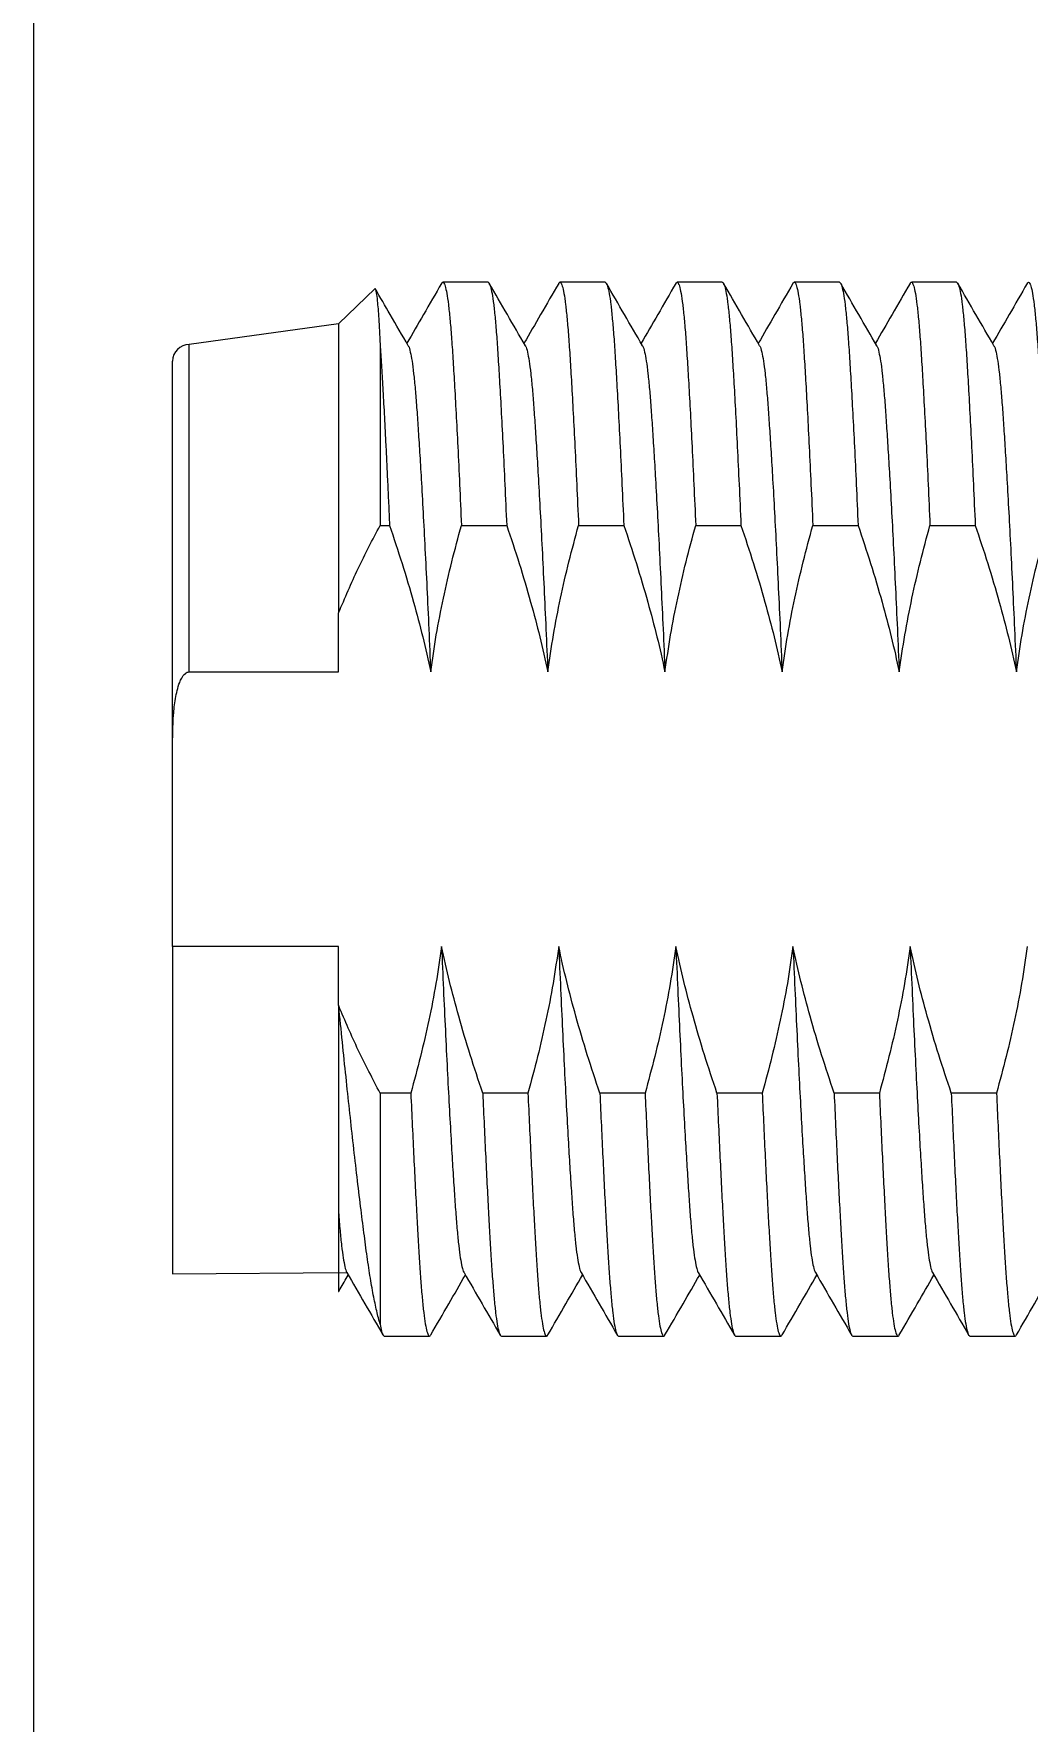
# Model space of a CAD drawing. Header units: millimetres. Extents: x 2 to 278, y 1 to 215.
# Drawn here: x 123.75 to 126.74, y 69.38 to 74.47 of the extents above; entities that cross this region are included whole.
import ezdxf

# ---------------------------------------------------------------- set-up
doc = ezdxf.new("R2010")
doc.units = ezdxf.units.MM
doc.styles.add('SLDTEXTSTYLE0', font='GOTHIC.TTF', dxfattribs={"width": 0.913})
doc.dimstyles.new('SLDDIMSTYLE0', dxfattribs={"dimtxt": 2.116667, "dimasz": 3.175, "dimexe": 0, "dimexo": 0.0625, "dimgap": 0.529167, "dimtad": 0, "dimtih": 1, "dimtoh": 1, "dimdec": 1, "dimlfac": 2, "dimrnd": 1e-09, "dimzin": 4, "dimdsep": 46, "dimtxsty": 'SLDTEXTSTYLE0', "dimsah": 1, "dimcen": 0.09, "dimadec": 0, "dimazin": 1, "dimtfac": 1, "dimtdec": 1, "dimtofl": 0, "dimtmove": 0, "dimatfit": 3, "dimfxl": 1, "dimfrac": 2, "dimtolj": 1, "dimtzin": 12, "dimarcsym": 0})

# ---------------------------------------------------------------- blocks, each defined once
blk = doc.blocks.new('_D_11')
at = {"color": 7, "linetype": 'Continuous', "lineweight": 0}
for p, q in [((123.7497, 60.6363), (123.7497, 96.8006)), ((164.7659, 60.6363), (164.7659, 96.8006)), ((123.7497, 95.0226), (137.666, 95.0226)), ((140.3792, 95.0226), (139.7354, 95.0226)), ((139.7354, 95.0226), (139.7354, 91.6595)), ((148.1364, 95.0226), (148.7802, 95.0226)), ((148.7802, 95.0226), (148.7802, 91.6595)), ((164.7659, 95.0226), (150.8496, 95.0226)), ((139.7354, 91.6595), (140.3792, 91.6595)), ((148.7802, 91.6595), (148.1364, 91.6595))]:
    blk.add_line(p, q, dxfattribs=at)
at = {"color": 7, "linetype": 'Continuous', "lineweight": 18}
for points in [[(123.7497, 95.0226), (126.9247, 94.5146), (126.9247, 95.5306)], [(164.7659, 95.0226), (161.5909, 95.5306), (161.5909, 94.5146)]]:
    blk.add_solid(points, dxfattribs=at)
at = {"color": 7, "linetype": 'Continuous', "lineweight": 18, "char_height": 2.11667, "attachment_point": 1, "style": 'SLDTEXTSTYLE0'}
for s, insert in [('82.0mm', (138.876, 98.1556)), ('3.23in', (140.3792, 94.3632))]:
    blk.add_mtext(s, dxfattribs=dict(at, insert=insert))

msp = doc.modelspace()

# ---------------------------------------------------------------- linework, layer by layer
at = {"color": 7, "linetype": 'Continuous', "lineweight": 18}
for p, q in [((124.7778, 73.6986), (124.6677, 73.5926)), ((125.1178, 73.7176), (124.9815, 73.7176)), ((125.4705, 73.7176), (125.3343, 73.7176)), ((125.8233, 73.7176), (125.6871, 73.7176)), ((126.1761, 73.7176), (126.0398, 73.7176)), ((126.5289, 73.7176), (126.3926, 73.7176)), ((124.6677, 73.5926), (124.2177, 73.5301)), ((124.6677, 73.5926), (124.6677, 72.7217)), ((124.2177, 72.5437), (124.2177, 73.5301)), ((124.7927, 73.5304), (124.7927, 72.9852)), ((124.7927, 72.9852), (124.8211, 72.9852)), ((125.0376, 72.9852), (125.1739, 72.9852)), ((125.3904, 72.9852), (125.5267, 72.9852)), ((125.7432, 72.9852), (125.8795, 72.9852)), ((126.096, 72.9852), (126.2322, 72.9852)), ((126.4487, 72.9852), (126.585, 72.9852)), ((124.6677, 72.5437), (124.6677, 72.7217)), ((124.2177, 72.5437), (124.6677, 72.5437)), ((124.1677, 71.7164), (124.1677, 72.3134)), ((124.6677, 71.7164), (124.1677, 71.7164)), ((124.1677, 71.7164), (124.1677, 70.7301)), ((124.6677, 71.5391), (124.6677, 71.7164)), ((124.8852, 71.2749), (124.7927, 71.2749)), ((124.7927, 71.2749), (124.7927, 70.5784)), ((125.238, 71.2749), (125.1018, 71.2749)), ((125.5908, 71.2749), (125.4545, 71.2749)), ((125.9436, 71.2749), (125.8073, 71.2749)), ((126.2964, 71.2749), (126.1601, 71.2749)), ((126.6491, 71.2749), (126.5129, 71.2749)), ((124.1677, 70.7301), (124.6926, 70.7337)), ((124.8051, 70.5426), (124.9414, 70.5426)), ((125.1579, 70.5426), (125.2942, 70.5426)), ((125.5107, 70.5426), (125.6469, 70.5426)), ((125.8634, 70.5426), (125.9997, 70.5426)), ((126.2162, 70.5426), (126.3525, 70.5426)), ((126.569, 70.5426), (126.7053, 70.5426))]:
    msp.add_line(p, q, dxfattribs=at)
msp.add_arc((124.2177, 73.4801), 0.05, 90, 180, dxfattribs=at)
for points, knots in [([(124.7778, 73.6986), (124.7777, 73.6984), (124.7789, 73.6981), (124.7811, 73.6867), (124.784, 73.6656), (124.7864, 73.6381), (124.7886, 73.6082), (124.7907, 73.5729), (124.792, 73.5445), (124.7927, 73.5304)], [0, 0, 0, 0, 0.027035, 0.226618, 0.426202, 0.568564, 0.710925, 0.855462, 1, 1, 1, 1]), ([(124.8775, 73.5264), (124.8594, 73.5577), (124.8262, 73.6151), (124.7929, 73.6725), (124.7778, 73.6986)], [0, 0, 0, 0, 0.545429, 1, 1, 1, 1]), ([(124.9777, 73.7143), (124.9596, 73.683), (124.9248, 73.6228), (124.89, 73.5626), (124.8732, 73.5337)], [0, 0, 0, 0, 0.5204397, 1, 1, 1, 1]), ([(124.9777, 73.7143), (124.9781, 73.7143), (124.9801, 73.7194), (124.9837, 73.7177), (124.9887, 73.7078), (124.9936, 73.6856), (124.9984, 73.6524), (125.0031, 73.6086), (125.0076, 73.5546), (125.0119, 73.4897), (125.0165, 73.4128), (125.0215, 73.3238), (125.0267, 73.2219), (125.0321, 73.1096), (125.0358, 73.0268), (125.0376, 72.9852)], [0, 0, 0, 0, 0.017928, 0.095691, 0.173993, 0.253998, 0.334591, 0.412358, 0.490666, 0.570677, 0.651277, 0.736584, 0.822606, 0.910907, 1, 1, 1, 1]), ([(125.1178, 73.7176), (125.1185, 73.7165), (125.1209, 73.7175), (125.1249, 73.7072), (125.1299, 73.6857), (125.1347, 73.6524), (125.1394, 73.6086), (125.1439, 73.5546), (125.1482, 73.4897), (125.1528, 73.4128), (125.1577, 73.3238), (125.1629, 73.2219), (125.1684, 73.1096), (125.1721, 73.0268), (125.1739, 72.9852)], [0, 0, 0, 0, 0.037795, 0.121717, 0.206237, 0.29199, 0.374736, 0.458057, 0.543191, 0.628951, 0.71972, 0.811249, 0.905203, 1, 1, 1, 1]), ([(125.2303, 73.5264), (125.2122, 73.5577), (125.1759, 73.6203), (125.1397, 73.683), (125.1215, 73.7143)], [0, 0, 0, 0, 0.499947, 1, 1, 1, 1]), ([(125.3305, 73.7143), (125.3124, 73.683), (125.2776, 73.6228), (125.2427, 73.5626), (125.226, 73.5337)], [0, 0, 0, 0, 0.52044, 1, 1, 1, 1]), ([(125.3305, 73.7143), (125.3309, 73.7143), (125.3329, 73.7194), (125.3365, 73.7177), (125.3414, 73.7078), (125.3464, 73.6856), (125.3512, 73.6524), (125.3559, 73.6086), (125.3604, 73.5546), (125.3647, 73.4897), (125.3693, 73.4128), (125.3742, 73.3238), (125.3794, 73.2219), (125.3849, 73.1096), (125.3886, 73.0268), (125.3904, 72.9852)], [0, 0, 0, 0, 0.017928, 0.095691, 0.173993, 0.253998, 0.334591, 0.412358, 0.490666, 0.570677, 0.651277, 0.736584, 0.822606, 0.910907, 1, 1, 1, 1]), ([(125.4705, 73.7176), (125.4713, 73.7165), (125.4737, 73.7175), (125.4777, 73.7072), (125.4827, 73.6857), (125.4875, 73.6524), (125.4921, 73.6086), (125.4967, 73.5546), (125.501, 73.4897), (125.5056, 73.4128), (125.5105, 73.3238), (125.5157, 73.2219), (125.5211, 73.1096), (125.5248, 73.0268), (125.5267, 72.9852)], [0, 0, 0, 0, 0.037795, 0.121717, 0.206237, 0.29199, 0.374736, 0.458057, 0.543191, 0.628951, 0.71972, 0.811249, 0.905203, 1, 1, 1, 1]), ([(125.5831, 73.5264), (125.5649, 73.5577), (125.5287, 73.6203), (125.4924, 73.683), (125.4743, 73.7143)], [0, 0, 0, 0, 0.499947, 1, 1, 1, 1]), ([(125.6833, 73.7143), (125.6652, 73.683), (125.6303, 73.6228), (125.5955, 73.5626), (125.5788, 73.5337)], [0, 0, 0, 0, 0.52044, 1, 1, 1, 1]), ([(125.6833, 73.7143), (125.6837, 73.7143), (125.6857, 73.7194), (125.6893, 73.7177), (125.6942, 73.7078), (125.6991, 73.6856), (125.704, 73.6524), (125.7086, 73.6086), (125.7132, 73.5546), (125.7175, 73.4897), (125.7221, 73.4128), (125.727, 73.3238), (125.7322, 73.2219), (125.7376, 73.1096), (125.7413, 73.0268), (125.7432, 72.9852)], [0, 0, 0, 0, 0.017928, 0.095691, 0.173993, 0.253998, 0.334591, 0.412358, 0.490666, 0.570677, 0.651277, 0.736584, 0.822606, 0.910907, 1, 1, 1, 1]), ([(125.8233, 73.7176), (125.8241, 73.7165), (125.8265, 73.7175), (125.8305, 73.7072), (125.8354, 73.6857), (125.8402, 73.6524), (125.8449, 73.6086), (125.8494, 73.5546), (125.8538, 73.4897), (125.8584, 73.4128), (125.8633, 73.3238), (125.8685, 73.2219), (125.8739, 73.1096), (125.8776, 73.0268), (125.8795, 72.9852)], [0, 0, 0, 0, 0.0377952, 0.1217165, 0.2062374, 0.2919903, 0.3747364, 0.4580573, 0.543191, 0.6289511, 0.7197199, 0.8112492, 0.9052026, 1, 1, 1, 1]), ([(125.9358, 73.5264), (125.9177, 73.5577), (125.8815, 73.6203), (125.8452, 73.683), (125.8271, 73.7143)], [0, 0, 0, 0, 0.499947, 1, 1, 1, 1]), ([(126.0361, 73.7143), (126.0179, 73.683), (125.9831, 73.6228), (125.9483, 73.5626), (125.9316, 73.5337)], [0, 0, 0, 0, 0.52044, 1, 1, 1, 1]), ([(126.0361, 73.7143), (126.0364, 73.7143), (126.0384, 73.7194), (126.0421, 73.7177), (126.047, 73.7078), (126.0519, 73.6856), (126.0568, 73.6524), (126.0614, 73.6086), (126.066, 73.5546), (126.0703, 73.4897), (126.0749, 73.4128), (126.0798, 73.3238), (126.085, 73.2219), (126.0904, 73.1096), (126.0941, 73.0268), (126.096, 72.9852)], [0, 0, 0, 0, 0.0179284, 0.0956908, 0.173993, 0.2539978, 0.334591, 0.4123583, 0.4906658, 0.5706771, 0.651277, 0.7365843, 0.8226063, 0.9109065, 1, 1, 1, 1]), ([(126.1761, 73.7176), (126.1768, 73.7165), (126.1792, 73.7175), (126.1833, 73.7072), (126.1882, 73.6857), (126.193, 73.6524), (126.1977, 73.6086), (126.2022, 73.5546), (126.2065, 73.4897), (126.2111, 73.4128), (126.2161, 73.3238), (126.2213, 73.2219), (126.2267, 73.1096), (126.2304, 73.0268), (126.2322, 72.9852)], [0, 0, 0, 0, 0.037795, 0.121717, 0.206237, 0.29199, 0.374736, 0.458057, 0.543191, 0.628951, 0.71972, 0.811249, 0.905203, 1, 1, 1, 1]), ([(126.2886, 73.5264), (126.2705, 73.5577), (126.2342, 73.6203), (126.198, 73.683), (126.1799, 73.7143)], [0, 0, 0, 0, 0.499947, 1, 1, 1, 1]), ([(126.3888, 73.7143), (126.3707, 73.683), (126.3359, 73.6228), (126.3011, 73.5626), (126.2844, 73.5337)], [0, 0, 0, 0, 0.52044, 1, 1, 1, 1]), ([(126.3888, 73.7143), (126.3892, 73.7143), (126.3912, 73.7194), (126.3949, 73.7177), (126.3998, 73.7078), (126.4047, 73.6856), (126.4095, 73.6524), (126.4142, 73.6086), (126.4187, 73.5546), (126.4231, 73.4897), (126.4276, 73.4128), (126.4326, 73.3238), (126.4378, 73.2219), (126.4432, 73.1096), (126.4469, 73.0268), (126.4487, 72.9852)], [0, 0, 0, 0, 0.017928, 0.095691, 0.173993, 0.253998, 0.334591, 0.412358, 0.490666, 0.570677, 0.651277, 0.736584, 0.822606, 0.910907, 1, 1, 1, 1]), ([(126.5289, 73.7176), (126.5296, 73.7165), (126.532, 73.7175), (126.5361, 73.7072), (126.541, 73.6857), (126.5458, 73.6524), (126.5505, 73.6086), (126.555, 73.5546), (126.5593, 73.4897), (126.5639, 73.4128), (126.5688, 73.3238), (126.5741, 73.2219), (126.5795, 73.1096), (126.5832, 73.0268), (126.585, 72.9852)], [0, 0, 0, 0, 0.037795, 0.121717, 0.206237, 0.29199, 0.374736, 0.458057, 0.543191, 0.628951, 0.71972, 0.811249, 0.905203, 1, 1, 1, 1]), ([(126.6414, 73.5264), (126.6233, 73.5577), (126.587, 73.6203), (126.5508, 73.683), (126.5326, 73.7143)], [0, 0, 0, 0, 0.499947, 1, 1, 1, 1]), ([(126.7416, 73.7143), (126.7235, 73.683), (126.6887, 73.6228), (126.6538, 73.5626), (126.6371, 73.5337)], [0, 0, 0, 0, 0.5204397, 1, 1, 1, 1]), ([(126.7416, 73.7143), (126.742, 73.7143), (126.744, 73.7194), (126.7476, 73.7177), (126.7525, 73.7078), (126.7575, 73.6856), (126.7623, 73.6524), (126.767, 73.6086), (126.7715, 73.5546), (126.7758, 73.4897), (126.7804, 73.4128), (126.7853, 73.3238), (126.7906, 73.2219), (126.796, 73.1096), (126.7997, 73.0268), (126.8015, 72.9852)], [0, 0, 0, 0, 0.017928, 0.095691, 0.173993, 0.253998, 0.334591, 0.412358, 0.490666, 0.570677, 0.651277, 0.736584, 0.822606, 0.910907, 1, 1, 1, 1]), ([(124.7927, 73.5304), (124.794, 73.5105), (124.7966, 73.4708), (124.8007, 73.4006), (124.805, 73.3228), (124.8089, 73.2473), (124.8123, 73.1778), (124.8152, 73.1163), (124.8182, 73.0524), (124.8201, 73.0076), (124.8211, 72.9852)], [0, 0, 0, 0, 0.149554, 0.299109, 0.452309, 0.605509, 0.703629, 0.80175, 0.900875, 1, 1, 1, 1]), ([(124.8775, 73.5264), (124.8778, 73.5252), (124.8799, 73.5233), (124.8837, 73.5088), (124.8888, 73.482), (124.8938, 73.444), (124.8984, 73.3972), (124.9028, 73.3421), (124.9071, 73.2789), (124.9117, 73.2067), (124.9168, 73.1223), (124.9222, 73.0252), (124.9279, 72.9153), (124.9337, 72.7974), (124.9394, 72.6736), (124.9432, 72.5869), (124.9451, 72.5437)], [0, 0, 0, 0, 0.014578, 0.089358, 0.163538, 0.236836, 0.308991, 0.378518, 0.44813, 0.51906, 0.591083, 0.672299, 0.754192, 0.836371, 0.918439, 1, 1, 1, 1]), ([(125.2303, 73.5264), (125.2306, 73.5252), (125.2327, 73.5233), (125.2365, 73.5088), (125.2416, 73.482), (125.2465, 73.444), (125.2512, 73.3972), (125.2555, 73.3421), (125.2599, 73.2789), (125.2645, 73.2067), (125.2695, 73.1223), (125.2749, 73.0252), (125.2807, 72.9153), (125.2864, 72.7974), (125.2922, 72.6736), (125.296, 72.5869), (125.2979, 72.5437)], [0, 0, 0, 0, 0.014578, 0.089358, 0.163538, 0.236836, 0.308991, 0.378518, 0.44813, 0.51906, 0.591083, 0.672299, 0.754192, 0.836371, 0.918439, 1, 1, 1, 1]), ([(125.5831, 73.5264), (125.5834, 73.5252), (125.5855, 73.5233), (125.5893, 73.5088), (125.5944, 73.482), (125.5993, 73.444), (125.604, 73.3972), (125.6083, 73.3421), (125.6127, 73.2789), (125.6173, 73.2067), (125.6223, 73.1223), (125.6277, 73.0252), (125.6334, 72.9153), (125.6392, 72.7974), (125.645, 72.6736), (125.6488, 72.5869), (125.6506, 72.5437)], [0, 0, 0, 0, 0.014578, 0.089358, 0.163538, 0.236836, 0.308991, 0.378518, 0.44813, 0.51906, 0.591083, 0.672299, 0.754192, 0.836371, 0.918439, 1, 1, 1, 1]), ([(125.9358, 73.5264), (125.9362, 73.5252), (125.9383, 73.5233), (125.9421, 73.5088), (125.9472, 73.482), (125.9521, 73.444), (125.9568, 73.3972), (125.9611, 73.3421), (125.9654, 73.2789), (125.9701, 73.2067), (125.9751, 73.1223), (125.9805, 73.0252), (125.9862, 72.9153), (125.992, 72.7974), (125.9978, 72.6736), (126.0015, 72.5869), (126.0034, 72.5437)], [0, 0, 0, 0, 0.0145777, 0.0893575, 0.1635376, 0.2368361, 0.308991, 0.3785177, 0.4481295, 0.5190598, 0.5910831, 0.6722993, 0.7541921, 0.8363714, 0.918439, 1, 1, 1, 1]), ([(126.2886, 73.5264), (126.289, 73.5252), (126.2911, 73.5233), (126.2949, 73.5088), (126.3, 73.482), (126.3049, 73.444), (126.3095, 73.3972), (126.3139, 73.3421), (126.3182, 73.2789), (126.3228, 73.2067), (126.3279, 73.1223), (126.3333, 73.0252), (126.339, 72.9153), (126.3448, 72.7974), (126.3505, 72.6736), (126.3543, 72.5869), (126.3562, 72.5437)], [0, 0, 0, 0, 0.014578, 0.089358, 0.163538, 0.236836, 0.308991, 0.378518, 0.44813, 0.51906, 0.591083, 0.672299, 0.754192, 0.836371, 0.918439, 1, 1, 1, 1]), ([(126.6414, 73.5264), (126.6417, 73.5252), (126.6438, 73.5233), (126.6476, 73.5088), (126.6527, 73.482), (126.6576, 73.444), (126.6623, 73.3972), (126.6667, 73.3421), (126.671, 73.2789), (126.6756, 73.2067), (126.6806, 73.1223), (126.686, 73.0252), (126.6918, 72.9153), (126.6976, 72.7974), (126.7033, 72.6736), (126.7071, 72.5869), (126.709, 72.5437)], [0, 0, 0, 0, 0.014578, 0.089358, 0.163538, 0.236836, 0.308991, 0.378518, 0.44813, 0.51906, 0.591083, 0.672299, 0.754192, 0.836371, 0.918439, 1, 1, 1, 1]), ([(124.1677, 72.3134), (124.1677, 72.3443), (124.1677, 72.4061), (124.1677, 72.4969), (124.1677, 72.5859), (124.1677, 72.6728), (124.1677, 72.7669), (124.1677, 72.8661), (124.1677, 72.9677), (124.1677, 73.0622), (124.1677, 73.143), (124.1677, 73.2115), (124.1677, 73.2686), (124.1677, 73.3192), (124.1677, 73.3633), (124.1677, 73.4029), (124.1677, 73.4365), (124.1677, 73.4615), (124.1677, 73.4772), (124.1677, 73.4791), (124.1677, 73.4801)], [0, 0, 0, 0, 0.048554, 0.096768, 0.144875, 0.193112, 0.241711, 0.306511, 0.370785, 0.435093, 0.499996, 0.551903, 0.603402, 0.654778, 0.706321, 0.758315, 0.818914, 0.879088, 0.939297, 1, 1, 1, 1]), ([(124.6677, 72.7217), (124.6867, 72.7664), (124.7248, 72.8559), (124.77, 72.9421), (124.7927, 72.9852)], [0, 0, 0, 0, 0.499199, 1, 1, 1, 1]), ([(124.8211, 72.9852), (124.8339, 72.9469), (124.8595, 72.8704), (124.8927, 72.7584), (124.9217, 72.6496), (124.9373, 72.579), (124.9451, 72.5437)], [0, 0, 0, 0, 0.263798, 0.527603, 0.763677, 1, 1, 1, 1]), ([(124.9451, 72.5437), (124.9504, 72.5808), (124.9611, 72.6551), (124.9828, 72.7658), (125.008, 72.8759), (125.0278, 72.9488), (125.0376, 72.9852)], [0, 0, 0, 0, 0.249135, 0.498664, 0.749199, 1, 1, 1, 1]), ([(125.1739, 72.9852), (125.1867, 72.9469), (125.2123, 72.8704), (125.2454, 72.7584), (125.2745, 72.6496), (125.2901, 72.579), (125.2979, 72.5437)], [0, 0, 0, 0, 0.2637979, 0.5276034, 0.7636768, 1, 1, 1, 1]), ([(125.2979, 72.5437), (125.3032, 72.5808), (125.3139, 72.6551), (125.3356, 72.7658), (125.3608, 72.8759), (125.3805, 72.9488), (125.3904, 72.9852)], [0, 0, 0, 0, 0.249135, 0.498664, 0.749199, 1, 1, 1, 1]), ([(125.5267, 72.9852), (125.5395, 72.9469), (125.5651, 72.8704), (125.5982, 72.7584), (125.6273, 72.6496), (125.6428, 72.579), (125.6506, 72.5437)], [0, 0, 0, 0, 0.2637979, 0.5276034, 0.7636768, 1, 1, 1, 1]), ([(125.6506, 72.5437), (125.656, 72.5808), (125.6667, 72.6551), (125.6884, 72.7658), (125.7136, 72.8759), (125.7333, 72.9488), (125.7432, 72.9852)], [0, 0, 0, 0, 0.249135, 0.498664, 0.749199, 1, 1, 1, 1]), ([(125.8795, 72.9852), (125.8923, 72.9469), (125.9179, 72.8704), (125.951, 72.7584), (125.98, 72.6496), (125.9956, 72.579), (126.0034, 72.5437)], [0, 0, 0, 0, 0.263798, 0.527603, 0.763677, 1, 1, 1, 1]), ([(126.0034, 72.5437), (126.0088, 72.5808), (126.0194, 72.6551), (126.0412, 72.7658), (126.0663, 72.8759), (126.0861, 72.9488), (126.096, 72.9852)], [0, 0, 0, 0, 0.2491355, 0.4986639, 0.7491989, 1, 1, 1, 1]), ([(126.2322, 72.9852), (126.245, 72.9469), (126.2706, 72.8704), (126.3038, 72.7584), (126.3328, 72.6496), (126.3484, 72.579), (126.3562, 72.5437)], [0, 0, 0, 0, 0.263798, 0.527603, 0.763677, 1, 1, 1, 1]), ([(126.3562, 72.5437), (126.3615, 72.5808), (126.3722, 72.6551), (126.394, 72.7658), (126.4191, 72.8759), (126.4389, 72.9488), (126.4487, 72.9852)], [0, 0, 0, 0, 0.2491355, 0.4986639, 0.7491989, 1, 1, 1, 1]), ([(126.585, 72.9852), (126.5978, 72.9469), (126.6234, 72.8704), (126.6565, 72.7584), (126.6856, 72.6496), (126.7012, 72.579), (126.709, 72.5437)], [0, 0, 0, 0, 0.2637979, 0.5276034, 0.7636768, 1, 1, 1, 1]), ([(126.709, 72.5437), (126.7143, 72.5808), (126.725, 72.6551), (126.7467, 72.7658), (126.7719, 72.8759), (126.7916, 72.9488), (126.8015, 72.9852)], [0, 0, 0, 0, 0.249135, 0.498664, 0.749199, 1, 1, 1, 1]), ([(124.1677, 72.3134), (124.168, 72.3467), (124.1684, 72.3968), (124.1746, 72.455), (124.1812, 72.488), (124.1873, 72.5089), (124.1953, 72.5264), (124.2029, 72.5372), (124.2115, 72.5429), (124.2157, 72.5434), (124.2177, 72.5437)], [0, 0, 0, 0, 0.407436, 0.611221, 0.714302, 0.818293, 0.876, 0.949965, 0.975314, 1, 1, 1, 1]), ([(124.9778, 71.7164), (124.9725, 71.6793), (124.9618, 71.605), (124.94, 71.4944), (124.9149, 71.3842), (124.8951, 71.3114), (124.8852, 71.2749)], [0, 0, 0, 0, 0.249135, 0.498664, 0.749199, 1, 1, 1, 1]), ([(125.1018, 71.2749), (125.089, 71.3132), (125.0634, 71.3897), (125.0302, 71.5018), (125.0012, 71.6106), (124.9856, 71.6811), (124.9778, 71.7164)], [0, 0, 0, 0, 0.263798, 0.527603, 0.763677, 1, 1, 1, 1]), ([(124.9778, 71.7164), (124.9797, 71.6732), (124.9834, 71.5866), (124.9892, 71.4627), (124.995, 71.3448), (125.0007, 71.2349), (125.0062, 71.1373), (125.0112, 71.052), (125.0159, 70.9788), (125.0203, 70.9148), (125.0248, 70.8595), (125.0294, 70.8134), (125.0343, 70.7765), (125.0393, 70.7506), (125.043, 70.7367), (125.0451, 70.7348), (125.0454, 70.7337)], [0, 0, 0, 0, 0.081561, 0.163629, 0.245808, 0.3277, 0.408917, 0.482239, 0.554424, 0.625235, 0.696116, 0.768361, 0.840414, 0.913302, 0.98676, 1, 1, 1, 1]), ([(125.3306, 71.7164), (125.3252, 71.6793), (125.3145, 71.605), (125.2928, 71.4944), (125.2676, 71.3842), (125.2479, 71.3114), (125.238, 71.2749)], [0, 0, 0, 0, 0.2491355, 0.4986639, 0.7491989, 1, 1, 1, 1]), ([(125.4545, 71.2749), (125.4417, 71.3132), (125.4161, 71.3897), (125.383, 71.5018), (125.354, 71.6106), (125.3384, 71.6811), (125.3306, 71.7164)], [0, 0, 0, 0, 0.263798, 0.527603, 0.763677, 1, 1, 1, 1]), ([(125.3306, 71.7164), (125.3325, 71.6732), (125.3362, 71.5866), (125.342, 71.4627), (125.3478, 71.3448), (125.3535, 71.2349), (125.3589, 71.1373), (125.364, 71.052), (125.3687, 70.9788), (125.3731, 70.9148), (125.3775, 70.8595), (125.3822, 70.8134), (125.3871, 70.7765), (125.3921, 70.7506), (125.3958, 70.7367), (125.3978, 70.7348), (125.3982, 70.7337)], [0, 0, 0, 0, 0.081561, 0.163629, 0.245808, 0.3277, 0.408917, 0.482239, 0.554424, 0.625235, 0.696116, 0.768361, 0.840414, 0.913302, 0.98676, 1, 1, 1, 1]), ([(125.6834, 71.7164), (125.678, 71.6793), (125.6673, 71.605), (125.6456, 71.4944), (125.6204, 71.3842), (125.6007, 71.3114), (125.5908, 71.2749)], [0, 0, 0, 0, 0.249135, 0.498664, 0.749199, 1, 1, 1, 1]), ([(125.8073, 71.2749), (125.7945, 71.3132), (125.7689, 71.3897), (125.7358, 71.5018), (125.7067, 71.6106), (125.6912, 71.6811), (125.6834, 71.7164)], [0, 0, 0, 0, 0.263798, 0.527603, 0.763677, 1, 1, 1, 1]), ([(125.6834, 71.7164), (125.6852, 71.6732), (125.689, 71.5866), (125.6948, 71.4627), (125.7006, 71.3448), (125.7063, 71.2349), (125.7117, 71.1373), (125.7168, 71.052), (125.7215, 70.9788), (125.7259, 70.9148), (125.7303, 70.8595), (125.735, 70.8134), (125.7399, 70.7765), (125.7449, 70.7506), (125.7486, 70.7367), (125.7506, 70.7348), (125.7509, 70.7337)], [0, 0, 0, 0, 0.081561, 0.163629, 0.245808, 0.3277, 0.408917, 0.482239, 0.554424, 0.625235, 0.696116, 0.768361, 0.840414, 0.913302, 0.98676, 1, 1, 1, 1]), ([(126.0361, 71.7164), (126.0308, 71.6793), (126.0201, 71.605), (125.9984, 71.4944), (125.9732, 71.3842), (125.9535, 71.3114), (125.9436, 71.2749)], [0, 0, 0, 0, 0.249135, 0.498664, 0.749199, 1, 1, 1, 1]), ([(126.1601, 71.2749), (126.1473, 71.3132), (126.1217, 71.3897), (126.0886, 71.5018), (126.0595, 71.6106), (126.0439, 71.6811), (126.0361, 71.7164)], [0, 0, 0, 0, 0.263798, 0.527603, 0.763677, 1, 1, 1, 1]), ([(126.0361, 71.7164), (126.038, 71.6732), (126.0418, 71.5866), (126.0476, 71.4627), (126.0533, 71.3448), (126.0591, 71.2349), (126.0645, 71.1373), (126.0696, 71.052), (126.0743, 70.9788), (126.0787, 70.9148), (126.0831, 70.8595), (126.0878, 70.8134), (126.0926, 70.7765), (126.0977, 70.7506), (126.1014, 70.7367), (126.1034, 70.7348), (126.1037, 70.7337)], [0, 0, 0, 0, 0.0815609, 0.1636285, 0.2458078, 0.3277005, 0.4089167, 0.4822392, 0.5544242, 0.6252354, 0.6961162, 0.768361, 0.8404135, 0.9133025, 0.98676, 1, 1, 1, 1]), ([(126.3889, 71.7164), (126.3836, 71.6793), (126.3729, 71.605), (126.3511, 71.4944), (126.326, 71.3842), (126.3062, 71.3114), (126.2964, 71.2749)], [0, 0, 0, 0, 0.2491355, 0.4986639, 0.7491989, 1, 1, 1, 1]), ([(126.5129, 71.2749), (126.5001, 71.3132), (126.4745, 71.3897), (126.4413, 71.5018), (126.4123, 71.6106), (126.3967, 71.6811), (126.3889, 71.7164)], [0, 0, 0, 0, 0.263798, 0.527603, 0.763677, 1, 1, 1, 1]), ([(126.3889, 71.7164), (126.3908, 71.6732), (126.3946, 71.5866), (126.4003, 71.4627), (126.4061, 71.3448), (126.4118, 71.2349), (126.4173, 71.1373), (126.4223, 71.052), (126.427, 70.9788), (126.4314, 70.9148), (126.4359, 70.8595), (126.4406, 70.8134), (126.4454, 70.7765), (126.4504, 70.7506), (126.4541, 70.7367), (126.4562, 70.7348), (126.4565, 70.7337)], [0, 0, 0, 0, 0.081561, 0.163629, 0.245808, 0.3277, 0.408917, 0.482239, 0.554424, 0.625235, 0.696116, 0.768361, 0.840414, 0.913302, 0.98676, 1, 1, 1, 1]), ([(126.7417, 71.7164), (126.7363, 71.6793), (126.7257, 71.605), (126.7039, 71.4944), (126.6788, 71.3842), (126.659, 71.3114), (126.6491, 71.2749)], [0, 0, 0, 0, 0.2491355, 0.4986639, 0.7491989, 1, 1, 1, 1]), ([(124.6682, 71.5372), (124.6681, 71.5375), (124.6679, 71.5381), (124.6678, 71.5388), (124.6677, 71.5391)], [0, 0, 0, 0, 0.500085, 1, 1, 1, 1]), ([(124.6677, 71.5391), (124.6677, 71.504), (124.6677, 71.434), (124.6677, 71.3345), (124.6677, 71.2401), (124.6677, 71.1565), (124.6677, 71.0839), (124.6677, 71.021), (124.6677, 70.9636), (124.6677, 70.9308), (124.6677, 70.9145)], [0, 0, 0, 0, 0.132063, 0.264126, 0.400026, 0.535925, 0.650702, 0.765478, 0.88274, 1, 1, 1, 1]), ([(124.7927, 71.2749), (124.7702, 71.3177), (124.7251, 71.4035), (124.6872, 71.4926), (124.6682, 71.5372)], [0, 0, 0, 0, 0.499307, 1, 1, 1, 1]), ([(124.7927, 70.5784), (124.7893, 70.5911), (124.7824, 70.6165), (124.7722, 70.6657), (124.7621, 70.7232), (124.7525, 70.7889), (124.7429, 70.8622), (124.7327, 70.9434), (124.722, 71.0327), (124.7113, 71.127), (124.7006, 71.224), (124.69, 71.3235), (124.6791, 71.4277), (124.6718, 71.5007), (124.6682, 71.5372)], [0, 0, 0, 0, 0.0839835, 0.1679669, 0.2539098, 0.3398525, 0.423894, 0.5079355, 0.5943435, 0.6807514, 0.7595925, 0.8384336, 0.9192168, 1, 1, 1, 1]), ([(124.8852, 71.2749), (124.8867, 71.2414), (124.8897, 71.1742), (124.8942, 71.0796), (124.8987, 70.99), (124.903, 70.9076), (124.9072, 70.8329), (124.9112, 70.7661), (124.9152, 70.7068), (124.9195, 70.6549), (124.924, 70.6115), (124.9288, 70.5775), (124.9337, 70.554), (124.9387, 70.5429), (124.9425, 70.5407), (124.9446, 70.5458), (124.9451, 70.5458)], [0, 0, 0, 0, 0.07154, 0.143499, 0.216772, 0.290495, 0.362035, 0.433995, 0.507268, 0.580992, 0.658739, 0.737025, 0.817014, 0.897591, 0.975349, 1, 1, 1, 1]), ([(125.1018, 71.2749), (125.1032, 71.2414), (125.1062, 71.1742), (125.1107, 71.0796), (125.1152, 70.99), (125.1195, 70.9076), (125.1237, 70.8329), (125.1277, 70.7661), (125.1317, 70.7068), (125.136, 70.6549), (125.1405, 70.6115), (125.1453, 70.5774), (125.1502, 70.5545), (125.1544, 70.5431), (125.157, 70.5437), (125.1579, 70.5426)], [0, 0, 0, 0, 0.07612, 0.152686, 0.23065, 0.309093, 0.385213, 0.46178, 0.539744, 0.618189, 0.700913, 0.784212, 0.869321, 0.955057, 1, 1, 1, 1]), ([(125.238, 71.2749), (125.2395, 71.2414), (125.2425, 71.1742), (125.247, 71.0796), (125.2514, 70.99), (125.2558, 70.9076), (125.26, 70.8329), (125.264, 70.7661), (125.268, 70.7068), (125.2723, 70.6549), (125.2768, 70.6115), (125.2816, 70.5775), (125.2865, 70.554), (125.2915, 70.5429), (125.2953, 70.5407), (125.2974, 70.5458), (125.2979, 70.5458)], [0, 0, 0, 0, 0.07154, 0.143499, 0.216772, 0.290495, 0.362035, 0.433995, 0.507268, 0.580992, 0.658739, 0.737025, 0.817014, 0.897591, 0.975349, 1, 1, 1, 1]), ([(125.4545, 71.2749), (125.456, 71.2414), (125.459, 71.1742), (125.4635, 71.0796), (125.4679, 70.99), (125.4723, 70.9076), (125.4765, 70.8329), (125.4805, 70.7661), (125.4845, 70.7068), (125.4888, 70.6549), (125.4933, 70.6115), (125.4981, 70.5774), (125.503, 70.5545), (125.5072, 70.5431), (125.5098, 70.5437), (125.5107, 70.5426)], [0, 0, 0, 0, 0.07612, 0.1526864, 0.2306499, 0.3090934, 0.3852134, 0.4617801, 0.5397443, 0.6181888, 0.7009131, 0.7842118, 0.8693214, 0.9550568, 1, 1, 1, 1]), ([(125.5908, 71.2749), (125.5923, 71.2414), (125.5953, 71.1742), (125.5998, 71.0796), (125.6042, 70.99), (125.6086, 70.9076), (125.6128, 70.8329), (125.6168, 70.7661), (125.6207, 70.7068), (125.625, 70.6549), (125.6296, 70.6115), (125.6343, 70.5775), (125.6393, 70.554), (125.6442, 70.5429), (125.6481, 70.5407), (125.6502, 70.5458), (125.6507, 70.5458)], [0, 0, 0, 0, 0.07154, 0.143499, 0.216772, 0.290495, 0.362035, 0.433995, 0.507268, 0.580992, 0.658739, 0.737025, 0.817014, 0.897591, 0.975349, 1, 1, 1, 1]), ([(125.8073, 71.2749), (125.8088, 71.2414), (125.8118, 71.1742), (125.8163, 71.0796), (125.8207, 70.99), (125.8251, 70.9076), (125.8293, 70.8329), (125.8333, 70.7661), (125.8373, 70.7068), (125.8416, 70.6549), (125.8461, 70.6115), (125.8509, 70.5774), (125.8558, 70.5545), (125.86, 70.5431), (125.8626, 70.5437), (125.8634, 70.5426)], [0, 0, 0, 0, 0.07612, 0.152686, 0.23065, 0.309093, 0.385213, 0.46178, 0.539744, 0.618189, 0.700913, 0.784212, 0.869321, 0.955057, 1, 1, 1, 1]), ([(125.9436, 71.2749), (125.9451, 71.2414), (125.9481, 71.1742), (125.9525, 71.0796), (125.957, 70.99), (125.9613, 70.9076), (125.9655, 70.8329), (125.9696, 70.7661), (125.9735, 70.7068), (125.9778, 70.6549), (125.9823, 70.6115), (125.9871, 70.5775), (125.992, 70.554), (125.997, 70.5429), (126.0008, 70.5407), (126.003, 70.5458), (126.0035, 70.5458)], [0, 0, 0, 0, 0.07154, 0.143499, 0.216772, 0.290495, 0.362035, 0.433995, 0.507268, 0.580992, 0.658739, 0.737025, 0.817014, 0.897591, 0.975349, 1, 1, 1, 1]), ([(126.1601, 71.2749), (126.1616, 71.2414), (126.1646, 71.1742), (126.169, 71.0796), (126.1735, 70.99), (126.1778, 70.9076), (126.182, 70.8329), (126.1861, 70.7661), (126.19, 70.7068), (126.1943, 70.6549), (126.1989, 70.6115), (126.2036, 70.5774), (126.2085, 70.5545), (126.2128, 70.5431), (126.2153, 70.5437), (126.2162, 70.5426)], [0, 0, 0, 0, 0.07612, 0.152686, 0.23065, 0.309093, 0.385213, 0.46178, 0.539744, 0.618189, 0.700913, 0.784212, 0.869321, 0.955057, 1, 1, 1, 1]), ([(126.2964, 71.2749), (126.2978, 71.2414), (126.3008, 71.1742), (126.3053, 71.0796), (126.3098, 70.99), (126.3141, 70.9076), (126.3183, 70.8329), (126.3223, 70.7661), (126.3263, 70.7068), (126.3306, 70.6549), (126.3351, 70.6115), (126.3399, 70.5775), (126.3448, 70.554), (126.3498, 70.5429), (126.3536, 70.5407), (126.3557, 70.5458), (126.3563, 70.5458)], [0, 0, 0, 0, 0.07154, 0.143499, 0.216772, 0.290495, 0.362035, 0.433995, 0.507268, 0.580992, 0.658739, 0.737025, 0.817014, 0.897591, 0.975349, 1, 1, 1, 1]), ([(126.5129, 71.2749), (126.5144, 71.2414), (126.5173, 71.1742), (126.5218, 71.0796), (126.5263, 70.99), (126.5306, 70.9076), (126.5348, 70.8329), (126.5388, 70.7661), (126.5428, 70.7068), (126.5471, 70.6549), (126.5516, 70.6115), (126.5564, 70.5774), (126.5613, 70.5545), (126.5656, 70.5431), (126.5681, 70.5437), (126.569, 70.5426)], [0, 0, 0, 0, 0.07612, 0.152686, 0.23065, 0.309093, 0.385213, 0.46178, 0.539744, 0.618189, 0.700913, 0.784212, 0.869321, 0.955057, 1, 1, 1, 1]), ([(126.6491, 71.2749), (126.6506, 71.2414), (126.6536, 71.1742), (126.6581, 71.0796), (126.6625, 70.99), (126.6669, 70.9076), (126.6711, 70.8329), (126.6751, 70.7661), (126.6791, 70.7068), (126.6834, 70.6549), (126.6879, 70.6115), (126.6927, 70.5775), (126.6976, 70.554), (126.7026, 70.5429), (126.7064, 70.5407), (126.7085, 70.5458), (126.709, 70.5458)], [0, 0, 0, 0, 0.07154, 0.143499, 0.216772, 0.290495, 0.362035, 0.433995, 0.507268, 0.580992, 0.658739, 0.737025, 0.817014, 0.897591, 0.975349, 1, 1, 1, 1]), ([(124.6677, 70.9145), (124.6691, 70.8959), (124.672, 70.8585), (124.6767, 70.8135), (124.6815, 70.7765), (124.6865, 70.7506), (124.6903, 70.7367), (124.6923, 70.7348), (124.6926, 70.7337)], [0, 0, 0, 0, 0.186975, 0.377479, 0.570902, 0.766575, 0.963777, 1, 1, 1, 1]), ([(124.6677, 70.9145), (124.6677, 70.8933), (124.6677, 70.8507), (124.6677, 70.7975), (124.6677, 70.7525), (124.6677, 70.7192), (124.6677, 70.696), (124.6677, 70.6821), (124.6677, 70.6757), (124.6677, 70.6766), (124.6681, 70.6767)], [0, 0, 0, 0, 0.142528, 0.286045, 0.432685, 0.580405, 0.704847, 0.829947, 0.957097, 1, 1, 1, 1]), ([(124.6681, 70.6767), (124.6696, 70.6793), (124.6792, 70.6959), (124.6888, 70.7124), (124.6969, 70.7264)], [0, 0, 0, 0, 0.15783, 1, 1, 1, 1]), ([(124.6926, 70.7337), (124.7107, 70.7024), (124.747, 70.6398), (124.7832, 70.5771), (124.8014, 70.5458)], [0, 0, 0, 0, 0.4999458, 1, 1, 1, 1]), ([(124.9451, 70.5458), (124.9633, 70.5772), (124.9981, 70.6373), (125.0329, 70.6975), (125.0496, 70.7264)], [0, 0, 0, 0, 0.5204397, 1, 1, 1, 1]), ([(125.0454, 70.7337), (125.0635, 70.7024), (125.0998, 70.6398), (125.136, 70.5772), (125.1541, 70.5458)], [0, 0, 0, 0, 0.499947, 1, 1, 1, 1]), ([(125.2979, 70.5458), (125.3161, 70.5772), (125.3509, 70.6373), (125.3857, 70.6975), (125.4024, 70.7264)], [0, 0, 0, 0, 0.52044, 1, 1, 1, 1]), ([(125.3982, 70.7337), (125.4163, 70.7024), (125.4525, 70.6398), (125.4888, 70.5772), (125.5069, 70.5458)], [0, 0, 0, 0, 0.499947, 1, 1, 1, 1]), ([(125.6507, 70.5458), (125.6688, 70.5772), (125.7037, 70.6373), (125.7385, 70.6975), (125.7552, 70.7264)], [0, 0, 0, 0, 0.52044, 1, 1, 1, 1]), ([(125.7509, 70.7337), (125.7691, 70.7024), (125.8053, 70.6398), (125.8416, 70.5772), (125.8597, 70.5458)], [0, 0, 0, 0, 0.499947, 1, 1, 1, 1]), ([(126.0035, 70.5458), (126.0216, 70.5772), (126.0564, 70.6373), (126.0913, 70.6975), (126.108, 70.7264)], [0, 0, 0, 0, 0.52044, 1, 1, 1, 1]), ([(126.1037, 70.7337), (126.1218, 70.7024), (126.1581, 70.6398), (126.1943, 70.5772), (126.2125, 70.5458)], [0, 0, 0, 0, 0.499947, 1, 1, 1, 1]), ([(126.3563, 70.5458), (126.3744, 70.5772), (126.4092, 70.6373), (126.444, 70.6975), (126.4607, 70.7264)], [0, 0, 0, 0, 0.52044, 1, 1, 1, 1]), ([(126.4565, 70.7337), (126.4746, 70.7024), (126.5109, 70.6398), (126.5471, 70.5772), (126.5652, 70.5458)], [0, 0, 0, 0, 0.499947, 1, 1, 1, 1]), ([(126.709, 70.5458), (126.7272, 70.5772), (126.762, 70.6373), (126.7968, 70.6975), (126.8135, 70.7264)], [0, 0, 0, 0, 0.5204397, 1, 1, 1, 1]), ([(124.7927, 70.5784), (124.7942, 70.5708), (124.7971, 70.5555), (124.8013, 70.5442), (124.8039, 70.5437), (124.8051, 70.5426)], [0, 0, 0, 0, 0.359356, 0.718712, 1, 1, 1, 1])]:
    msp.add_open_spline(points, degree=3, knots=knots, dxfattribs=at)

# ---------------------------------------------------------------- dimensions: what is measured, and where the dimension line sits
dim = msp.add_linear_dim(base=(164.7659, 95.0226), p1=(123.7497, 59.3663), p2=(164.7659, 59.3663), dimstyle='SLDDIMSTYLE0', dxfattribs=at)
dim.commit()
dim.dimension.update_dxf_attribs({"geometry": '_D_11', "text_midpoint": (144.2578, 95.0226), "dimtype": 160})

doc.saveas('drawing.dxf')
